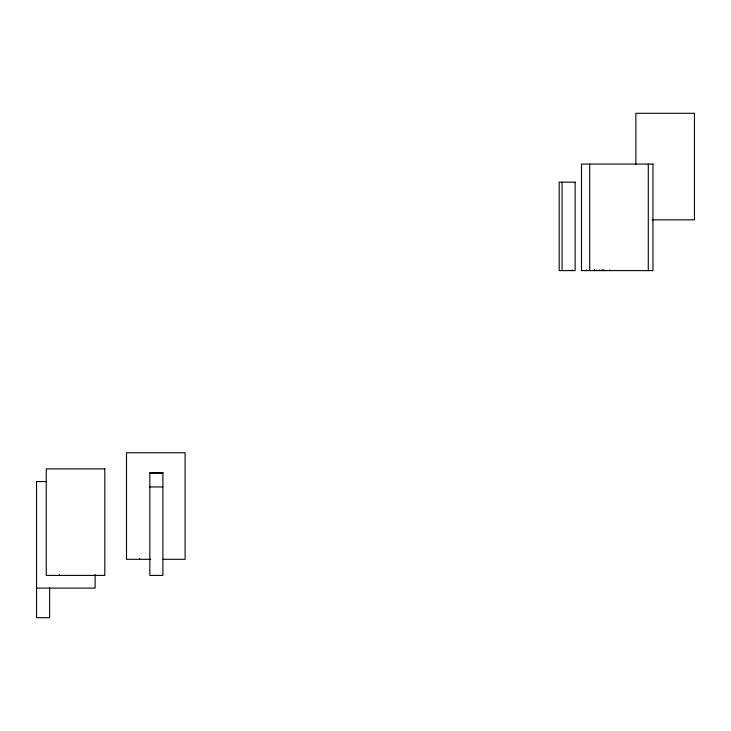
<?xml version="1.0" encoding="UTF-8"?>
<svg xmlns="http://www.w3.org/2000/svg" width="731" height="731" viewBox="0 0 731 731"><rect width="100%" height="100%" fill="white"/><g stroke="black" fill="none" stroke-linecap="round" stroke-linejoin="round"><path stroke-width="1.1" d="M652.299 219.839L694.45 219.839L694.45 113.296L635.879 113.296L635.879 164.301M149.828 473.103L162.903 473.103M46.683 481.574L36.55 481.574L36.55 617.704L49.626 617.704L49.626 587.578M149.828 486.947L162.903 486.947M150.75 559.306L126.509 559.306L126.509 452.772L185.089 452.772L185.089 559.306L163.004 559.306M36.55 588.108L95.121 588.108L95.121 574.511M648.287 164.073L648.287 270.607M609.773 269.84L609.773 270.607M603.888 269.84L603.888 270.607M602.792 269.84L602.792 270.607M601.969 269.84L601.969 270.607M599.658 269.84L599.658 270.607M596.88 269.84L596.88 270.607M594.568 269.84L594.568 270.607M594.385 269.84L594.385 270.607M589.716 164.073L589.716 270.607M586.582 269.84L586.582 270.607M572.254 269.84L572.254 270.607M562.066 182.147L562.066 270.607M139.594 558.685L139.594 559.306M59.33 574.639L59.33 575.407M652.957 164.073L581.492 164.073L581.492 270.607L652.957 270.607L652.957 164.073M575.142 182.147L559.178 182.147L559.178 270.607L575.142 270.607L575.142 182.147M104.825 468.873L46.254 468.873L46.254 575.407L104.825 575.407L104.825 468.873M162.903 472.756L149.828 472.756L149.828 575.407L162.903 575.407L162.903 472.756"/></g></svg>
